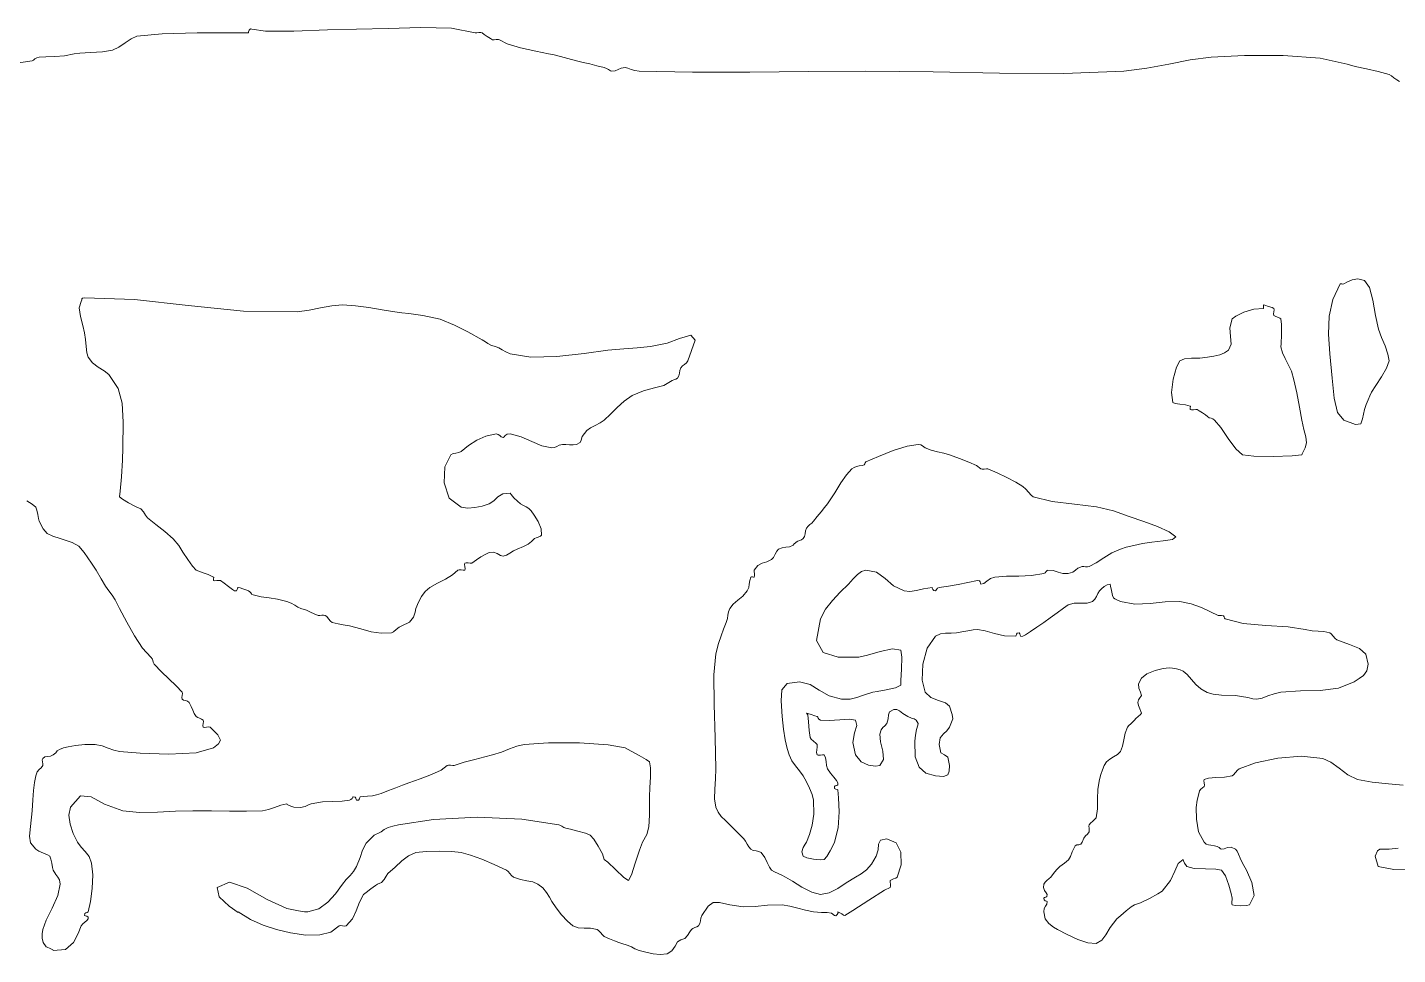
# Model space of a CAD drawing. Header units: inches. Extents: x 18 to 851, y -500 to 848.
# Drawn here: x 90.62 to 132.22, y 819.39 to 847.53 of the extents above; entities that cross this region are included whole.
import ezdxf

# ---------------------------------------------------------------- set-up
doc = ezdxf.new("R2010")
doc.units = ezdxf.units.IN
doc.header["$MEASUREMENT"] = 0
doc.layers.add('Layer 1', color=7, linetype='Continuous')

msp = doc.modelspace()

# ---------------------------------------------------------------- linework, layer by layer
at = {"layer": 'Layer 1', "lineweight": 0}
for points in [[(90.289, 846.447), (90.768, 846.523), (90.801, 846.542), (90.848, 846.576), (90.906, 846.611), (90.979, 846.629), (91.181, 846.635), (91.451, 846.646), (91.75, 846.674), (92.038, 846.735), (92.217, 846.752), (92.538, 846.767), (92.9, 846.792), (93.203, 846.841), (93.401, 846.932), (93.589, 847.062), (93.768, 847.188), (93.944, 847.264), (94.712, 847.336), (95.771, 847.363), (96.763, 847.366), (97.332, 847.37), (97.332, 847.37)], [(97.332, 847.37), (97.33, 847.396), (97.355, 847.448), (97.395, 847.488), (97.438, 847.476), (97.848, 847.417), (98.71, 847.423), (99.73, 847.456), (100.614, 847.476), (101.568, 847.5), (102.569, 847.532), (103.493, 847.509), (104.214, 847.37), (104.26, 847.368), (104.326, 847.375), (104.389, 847.38), (104.426, 847.37), (104.487, 847.318), (104.582, 847.253), (104.678, 847.194), (104.744, 847.158), (104.79, 847.155), (104.854, 847.163), (104.917, 847.169), (104.956, 847.158), (105.186, 847.035), (105.594, 846.917), (106.053, 846.812), (106.438, 846.735), (106.609, 846.696), (106.804, 846.646), (107.027, 846.588), (107.285, 846.523), (107.495, 846.472), (107.699, 846.423), (107.908, 846.371), (108.132, 846.312), (108.198, 846.286), (108.266, 846.25), (108.32, 846.219), (108.344, 846.206), (108.459, 846.212), (108.551, 846.25), (108.645, 846.293), (108.767, 846.312), (108.848, 846.295), (108.946, 846.26), (109.061, 846.225), (109.191, 846.206), (110.816, 846.175), (112.553, 846.178), (114.329, 846.195), (116.073, 846.206), (118.113, 846.181), (120.135, 846.14), (122.085, 846.131), (123.908, 846.206), (124.601, 846.292), (125.266, 846.418), (125.915, 846.544), (126.555, 846.629), (127.569, 846.68), (128.746, 846.678), (129.86, 846.599), (130.685, 846.417), (130.93, 846.348), (131.267, 846.279), (131.629, 846.199), (131.955, 846.1), (132.029, 846.058), (132.106, 846), (132.188, 845.938), (132.273, 845.888)], [(130.473, 839.747), (130.251, 839.275), (130.139, 838.767), (130.114, 838.22), (130.155, 837.629), (130.226, 836.892), (130.292, 836.281), (130.395, 835.841), (130.579, 835.617), (130.942, 835.483), (131.098, 835.501), (131.153, 835.657), (131.214, 835.935), (131.265, 836.089), (131.318, 836.227), (131.373, 836.351), (131.426, 836.464), (131.551, 836.669), (131.724, 836.925), (131.88, 837.188), (131.955, 837.417), (131.924, 837.619), (131.833, 837.864), (131.725, 838.125), (131.638, 838.37), (131.547, 838.792), (131.463, 839.251), (131.36, 839.64), (131.214, 839.853), (131.013, 839.904), (130.838, 839.875), (130.692, 839.808), (130.579, 839.747), (130.557, 839.745), (130.523, 839.749), (130.49, 839.751), (130.473, 839.747), (130.473, 839.747)], [(130.579, 839.747), (130.692, 839.808), (130.838, 839.875), (131.013, 839.904), (131.214, 839.853), (131.36, 839.64), (131.463, 839.251), (131.547, 838.792), (131.638, 838.37), (131.725, 838.125), (131.833, 837.864), (131.924, 837.619), (131.955, 837.417), (131.88, 837.188), (131.724, 836.925), (131.551, 836.669), (131.426, 836.464), (131.373, 836.351), (131.318, 836.227), (131.265, 836.089), (131.214, 835.935), (131.153, 835.657), (131.098, 835.501), (130.942, 835.483), (130.579, 835.617), (130.395, 835.841), (130.292, 836.281), (130.226, 836.892), (130.155, 837.629), (130.114, 838.22), (130.139, 838.767), (130.251, 839.275), (130.473, 839.747), (130.49, 839.751), (130.523, 839.749), (130.557, 839.745), (130.579, 839.747), (130.579, 839.747)], [(92.356, 838.264), (92.381, 838.065), (92.401, 837.853), (92.425, 837.66), (92.461, 837.523), (92.595, 837.349), (92.77, 837.223), (92.95, 837.114), (93.097, 836.994), (93.373, 836.578), (93.499, 836.127), (93.529, 835.554), (93.521, 834.771), (93.505, 834.402), (93.474, 833.894), (93.439, 833.454), (93.415, 833.288), (93.505, 833.215), (93.685, 833.109), (93.861, 833.013), (93.944, 832.97), (94.068, 832.927), (94.146, 832.835), (94.203, 832.732), (94.262, 832.652), (94.523, 832.446), (94.797, 832.23), (95.042, 832.013), (95.214, 831.806), (95.341, 831.608), (95.492, 831.384), (95.637, 831.186), (95.744, 831.064), (95.823, 831.026), (95.953, 830.983), (96.11, 830.928), (96.273, 830.853), (96.278, 830.834), (96.274, 830.802), (96.271, 830.768), (96.273, 830.747), (96.312, 830.736), (96.375, 830.743), (96.439, 830.751), (96.485, 830.747), (96.597, 830.669), (96.727, 830.565), (96.843, 830.472), (96.909, 830.429), (96.966, 830.438), (96.992, 830.474), (97.002, 830.514), (97.015, 830.535), (97.08, 830.528), (97.161, 830.497), (97.249, 830.459), (97.332, 830.429), (97.376, 830.405), (97.406, 830.371), (97.425, 830.339), (97.438, 830.323), (97.719, 830.255), (97.962, 830.218), (98.208, 830.181), (98.497, 830.111), (98.63, 830.058), (98.741, 829.994), (98.835, 829.936), (98.92, 829.9), (99.09, 829.845), (99.213, 829.787), (99.323, 829.732), (99.45, 829.688), (99.501, 829.685), (99.557, 829.691), (99.611, 829.696), (99.662, 829.688), (99.706, 829.65), (99.762, 829.583), (99.82, 829.515), (99.873, 829.476), (100.054, 829.429), (100.206, 829.401), (100.324, 829.384), (100.403, 829.37), (100.739, 829.278), (101.056, 829.194), (101.364, 829.146), (101.673, 829.159), (101.73, 829.192), (101.816, 829.259), (101.91, 829.329), (101.991, 829.37), (102.22, 829.479), (102.337, 829.63), (102.387, 829.784), (102.415, 829.9), (102.489, 830.085), (102.58, 830.26), (102.693, 830.415), (102.838, 830.535), (103.073, 830.667), (103.311, 830.792), (103.524, 830.921), (103.685, 831.064), (103.726, 831.075), (103.789, 831.066), (103.853, 831.056), (103.897, 831.064), (103.907, 831.106), (103.897, 831.169), (103.888, 831.233), (103.897, 831.276), (103.939, 831.287), (104, 831.279), (104.062, 831.27), (104.108, 831.276), (104.252, 831.373), (104.389, 831.464), (104.518, 831.541), (104.638, 831.594), (104.771, 831.604), (104.885, 831.563), (104.981, 831.511), (105.062, 831.488), (105.161, 831.516), (105.267, 831.575), (105.376, 831.644), (105.485, 831.7), (105.683, 831.782), (105.818, 831.854), (105.92, 831.928), (106.015, 832.018), (106.062, 832.042), (106.129, 832.063), (106.192, 832.088), (106.226, 832.123), (106.216, 832.32), (106.126, 832.538), (106.006, 832.733), (105.909, 832.864), (105.838, 832.933), (105.762, 832.982), (105.68, 833.025), (105.591, 833.076), (105.496, 833.155), (105.392, 833.261), (105.307, 833.354), (105.273, 833.394), (105.054, 833.379), (104.901, 833.286), (104.776, 833.167), (104.638, 833.076), (104.426, 833.006), (104.206, 832.958), (103.99, 832.942), (103.791, 832.97), (103.428, 833.249), (103.27, 833.707), (103.292, 834.194), (103.473, 834.559), (103.543, 834.597), (103.63, 834.613), (103.717, 834.628), (103.791, 834.664), (104.013, 834.844), (104.26, 835.002), (104.538, 835.124), (104.85, 835.194), (104.916, 835.182), (104.964, 835.144), (105.007, 835.104), (105.062, 835.088), (105.095, 835.108), (105.129, 835.149), (105.183, 835.187), (105.273, 835.194), (105.613, 835.104), (105.93, 834.966), (106.236, 834.836), (106.544, 834.771), (106.622, 834.782), (106.69, 834.813), (106.766, 834.851), (106.861, 834.876), (106.964, 834.877), (107.076, 834.866), (107.187, 834.86), (107.285, 834.876), (107.398, 834.938), (107.428, 835.009), (107.465, 835.118), (107.603, 835.3), (107.713, 835.382), (107.856, 835.456), (108.005, 835.531), (108.132, 835.617), (108.32, 835.796), (108.521, 835.997), (108.739, 836.193), (108.979, 836.358), (109.326, 836.505), (109.654, 836.59), (109.936, 836.665), (110.144, 836.782), (110.193, 836.815), (110.247, 836.834), (110.303, 836.854), (110.355, 836.888), (110.399, 836.955), (110.415, 837.037), (110.428, 837.124), (110.461, 837.206), (110.51, 837.258), (110.567, 837.3), (110.625, 837.348), (110.673, 837.417), (110.896, 838.042), (110.757, 838.193), (110.417, 838.088), (110.038, 837.947), (109.538, 837.846), (109.127, 837.804), (108.722, 837.78), (108.238, 837.735), (107.521, 837.639), (106.696, 837.549), (105.902, 837.525), (105.273, 837.629), (105.142, 837.689), (105.03, 837.752), (104.934, 837.807), (104.85, 837.841), (104.686, 837.891), (104.598, 837.938), (104.53, 837.989), (104.426, 838.053), (103.994, 838.289), (103.588, 838.501), (103.152, 838.674), (102.626, 838.794), (102.411, 838.822), (102.2, 838.847), (101.991, 838.871), (101.779, 838.899), (101.387, 838.964), (100.983, 839.031), (100.58, 839.085), (100.191, 839.111), (99.858, 839.086), (99.521, 839.021), (99.175, 838.949), (98.814, 838.899), (97.179, 838.916), (95.503, 839.093), (93.869, 839.28), (92.356, 839.323), (92.297, 839.313), (92.278, 839.292), (92.272, 839.261), (92.25, 839.217), (92.196, 839.021), (92.23, 838.757), (92.301, 838.485), (92.356, 838.264), (92.356, 838.264)], [(92.25, 839.217), (92.272, 839.261), (92.278, 839.292), (92.297, 839.313), (92.356, 839.323), (93.869, 839.28), (95.503, 839.093), (97.179, 838.916), (98.814, 838.899), (99.175, 838.949), (99.521, 839.021), (99.858, 839.086), (100.191, 839.111), (100.58, 839.085), (100.983, 839.031), (101.387, 838.964), (101.779, 838.899), (101.991, 838.871), (102.2, 838.847), (102.411, 838.822), (102.626, 838.794), (103.152, 838.674), (103.588, 838.501), (103.994, 838.289), (104.426, 838.053), (104.53, 837.989), (104.598, 837.938), (104.686, 837.891), (104.85, 837.841), (104.934, 837.807), (105.03, 837.752), (105.142, 837.689), (105.273, 837.629), (105.902, 837.525), (106.696, 837.549), (107.521, 837.639), (108.238, 837.735), (108.722, 837.78), (109.127, 837.804), (109.538, 837.846), (110.038, 837.947), (110.417, 838.088), (110.757, 838.193), (110.896, 838.042), (110.673, 837.417), (110.625, 837.348), (110.567, 837.3), (110.51, 837.258), (110.461, 837.206), (110.428, 837.124), (110.415, 837.037), (110.399, 836.955), (110.355, 836.888), (110.303, 836.854), (110.247, 836.834), (110.193, 836.815), (110.144, 836.782), (109.936, 836.665), (109.654, 836.59), (109.326, 836.505), (108.979, 836.358), (108.739, 836.193), (108.521, 835.997), (108.32, 835.796), (108.132, 835.617), (108.005, 835.531), (107.856, 835.456), (107.713, 835.382), (107.603, 835.3), (107.465, 835.118), (107.428, 835.009), (107.398, 834.938), (107.285, 834.876), (107.187, 834.86), (107.076, 834.866), (106.964, 834.877), (106.861, 834.876), (106.766, 834.851), (106.69, 834.813), (106.622, 834.782), (106.544, 834.771), (106.236, 834.836), (105.93, 834.966), (105.613, 835.104), (105.273, 835.194), (105.183, 835.187), (105.129, 835.149), (105.095, 835.108), (105.062, 835.088), (105.007, 835.104), (104.964, 835.144), (104.916, 835.182), (104.85, 835.194), (104.538, 835.124), (104.26, 835.002), (104.013, 834.844), (103.791, 834.664), (103.717, 834.628), (103.63, 834.613), (103.543, 834.597), (103.473, 834.559), (103.292, 834.194), (103.27, 833.707), (103.428, 833.249), (103.791, 832.97), (103.99, 832.942), (104.206, 832.958), (104.426, 833.006), (104.638, 833.076), (104.776, 833.167), (104.901, 833.286), (105.054, 833.379), (105.273, 833.394), (105.307, 833.354), (105.392, 833.261), (105.496, 833.155), (105.591, 833.076), (105.68, 833.025), (105.762, 832.982), (105.838, 832.933), (105.909, 832.864), (106.006, 832.733), (106.126, 832.538), (106.216, 832.32), (106.226, 832.123), (106.192, 832.088), (106.129, 832.063), (106.062, 832.042), (106.015, 832.018), (105.92, 831.928), (105.818, 831.854), (105.683, 831.782), (105.485, 831.7), (105.376, 831.644), (105.267, 831.575), (105.161, 831.516), (105.062, 831.488), (104.981, 831.511), (104.885, 831.563), (104.771, 831.604), (104.638, 831.594), (104.518, 831.541), (104.389, 831.464), (104.252, 831.373), (104.108, 831.276), (104.062, 831.27), (104, 831.279), (103.939, 831.287), (103.897, 831.276), (103.888, 831.233), (103.897, 831.169), (103.907, 831.106), (103.897, 831.064), (103.853, 831.056), (103.789, 831.066), (103.726, 831.075), (103.685, 831.064), (103.524, 830.921), (103.311, 830.792), (103.073, 830.667), (102.838, 830.535), (102.693, 830.415), (102.58, 830.26), (102.489, 830.085), (102.415, 829.9), (102.387, 829.784), (102.337, 829.63), (102.22, 829.479), (101.991, 829.37), (101.91, 829.329), (101.816, 829.259), (101.73, 829.192), (101.673, 829.159), (101.364, 829.146), (101.056, 829.194), (100.739, 829.278), (100.403, 829.37), (100.324, 829.384), (100.206, 829.401), (100.054, 829.429), (99.873, 829.476), (99.82, 829.515), (99.762, 829.583), (99.706, 829.65), (99.662, 829.688), (99.611, 829.696), (99.557, 829.691), (99.501, 829.685), (99.45, 829.688), (99.323, 829.732), (99.213, 829.787), (99.09, 829.845), (98.92, 829.9), (98.835, 829.936), (98.741, 829.994), (98.63, 830.058), (98.497, 830.111), (98.208, 830.181), (97.962, 830.218), (97.719, 830.255), (97.438, 830.323), (97.425, 830.339), (97.406, 830.371), (97.376, 830.405), (97.332, 830.429), (97.249, 830.459), (97.161, 830.497), (97.08, 830.528), (97.015, 830.535), (97.002, 830.514), (96.992, 830.474), (96.966, 830.438), (96.909, 830.429), (96.843, 830.472), (96.727, 830.565), (96.597, 830.669), (96.485, 830.747), (96.439, 830.751), (96.375, 830.743), (96.312, 830.736), (96.273, 830.747), (96.271, 830.768), (96.274, 830.802), (96.278, 830.834), (96.273, 830.853), (96.11, 830.928), (95.953, 830.983), (95.823, 831.026), (95.744, 831.064), (95.637, 831.186), (95.492, 831.384), (95.341, 831.608), (95.214, 831.806), (95.042, 832.013), (94.797, 832.23), (94.523, 832.446), (94.262, 832.652), (94.203, 832.732), (94.146, 832.835), (94.068, 832.927), (93.944, 832.97), (93.861, 833.013), (93.685, 833.109), (93.505, 833.215), (93.415, 833.288), (93.439, 833.454), (93.474, 833.894), (93.505, 834.402), (93.521, 834.771), (93.529, 835.554), (93.499, 836.127), (93.373, 836.578), (93.097, 836.994), (92.95, 837.114), (92.77, 837.223), (92.595, 837.349), (92.461, 837.523), (92.425, 837.66), (92.401, 837.853), (92.381, 838.065), (92.356, 838.264), (92.301, 838.485), (92.23, 838.757), (92.196, 839.021), (92.25, 839.217), (92.25, 839.217)], [(127.19, 838.688), (127.118, 838.416), (127.143, 838.155), (127.166, 837.923), (127.085, 837.735), (126.964, 837.652), (126.814, 837.598), (126.641, 837.559), (126.449, 837.523), (126.208, 837.499), (125.962, 837.495), (125.749, 837.479), (125.603, 837.417), (125.508, 837.222), (125.406, 836.858), (125.349, 836.456), (125.391, 836.146), (125.463, 836.114), (125.605, 836.096), (125.772, 836.076), (125.92, 836.041), (125.924, 836.024), (125.921, 835.99), (125.918, 835.956), (125.92, 835.935), (125.958, 835.925), (126.021, 835.93), (126.086, 835.938), (126.132, 835.935), (126.193, 835.899), (126.289, 835.838), (126.386, 835.772), (126.449, 835.723), (126.5, 835.688), (126.551, 835.67), (126.604, 835.652), (126.661, 835.617), (126.847, 835.394), (127.07, 835.06), (127.3, 834.74), (127.508, 834.559), (127.849, 834.523), (128.44, 834.514), (129.016, 834.526), (129.308, 834.559), (129.316, 834.589), (129.358, 834.67), (129.401, 834.749), (129.414, 834.771), (129.453, 834.926), (129.428, 835.103), (129.37, 835.325), (129.308, 835.617), (129.241, 836.011), (129.156, 836.446), (129.068, 836.838), (128.991, 837.1), (128.898, 837.301), (128.804, 837.481), (128.724, 837.655), (128.673, 837.841), (128.682, 837.931), (128.688, 838.211), (128.686, 838.518), (128.673, 838.688), (128.639, 838.709), (128.572, 838.741), (128.502, 838.772), (128.461, 838.794), (128.451, 838.835), (128.46, 838.899), (128.47, 838.963), (128.461, 839.005), (128.403, 839.03), (128.295, 839.065), (128.19, 839.098), (128.144, 839.111), (128.145, 839.095), (128.144, 839.059), (128.143, 839.022), (128.144, 839.005), (127.851, 838.981), (127.549, 838.886), (127.306, 838.772), (127.19, 838.688), (127.19, 838.688)], [(128.144, 839.005), (128.143, 839.022), (128.144, 839.059), (128.145, 839.095), (128.144, 839.111), (128.19, 839.098), (128.295, 839.065), (128.403, 839.03), (128.461, 839.005), (128.47, 838.963), (128.46, 838.899), (128.451, 838.835), (128.461, 838.794), (128.502, 838.772), (128.572, 838.741), (128.639, 838.709), (128.673, 838.688), (128.686, 838.518), (128.688, 838.211), (128.682, 837.931), (128.673, 837.841), (128.724, 837.655), (128.804, 837.481), (128.898, 837.301), (128.991, 837.1), (129.068, 836.838), (129.156, 836.446), (129.241, 836.011), (129.308, 835.617), (129.37, 835.325), (129.428, 835.103), (129.453, 834.926), (129.414, 834.771), (129.401, 834.749), (129.358, 834.67), (129.316, 834.589), (129.308, 834.559), (129.016, 834.526), (128.44, 834.514), (127.849, 834.523), (127.508, 834.559), (127.3, 834.74), (127.07, 835.06), (126.847, 835.394), (126.661, 835.617), (126.604, 835.652), (126.551, 835.67), (126.5, 835.688), (126.449, 835.723), (126.386, 835.772), (126.289, 835.838), (126.193, 835.899), (126.132, 835.935), (126.086, 835.938), (126.021, 835.93), (125.958, 835.925), (125.92, 835.935), (125.918, 835.956), (125.921, 835.99), (125.924, 836.024), (125.92, 836.041), (125.772, 836.076), (125.605, 836.096), (125.463, 836.114), (125.391, 836.146), (125.349, 836.456), (125.406, 836.858), (125.508, 837.222), (125.603, 837.417), (125.749, 837.479), (125.962, 837.495), (126.208, 837.499), (126.449, 837.523), (126.641, 837.559), (126.814, 837.598), (126.964, 837.652), (127.085, 837.735), (127.166, 837.923), (127.143, 838.155), (127.118, 838.416), (127.19, 838.688), (127.306, 838.772), (127.549, 838.886), (127.851, 838.981), (128.144, 839.005), (128.144, 839.005)], [(132.388, 824.54), (131.936, 824.574), (131.44, 824.624), (131.002, 824.711), (130.702, 824.854), (130.437, 825.047), (130.19, 825.23), (129.943, 825.347), (129.298, 825.413), (128.576, 825.357), (127.902, 825.217), (127.402, 825.029), (127.354, 824.987), (127.292, 824.918), (127.232, 824.852), (127.19, 824.817), (126.958, 824.777), (126.701, 824.764), (126.477, 824.751), (126.344, 824.711), (126.334, 824.669), (126.344, 824.605), (126.354, 824.541), (126.344, 824.5), (126.244, 824.417), (126.206, 824.364), (126.184, 824.273), (126.132, 824.076), (126.103, 823.859), (126.106, 823.506), (126.176, 823.121), (126.344, 822.806), (126.409, 822.75), (126.472, 822.727), (126.55, 822.717), (126.661, 822.7), (126.735, 822.675), (126.797, 822.641), (126.844, 822.609), (126.873, 822.594), (126.954, 822.607), (127.049, 822.641), (127.161, 822.651), (127.296, 822.594), (127.348, 822.532), (127.388, 822.44), (127.435, 822.319), (127.508, 822.17), (127.626, 821.958), (127.79, 821.586), (127.865, 821.189), (127.72, 820.9), (127.625, 820.885), (127.454, 820.879), (127.282, 820.884), (127.19, 820.9), (127.182, 820.937), (127.185, 821), (127.19, 821.067), (127.19, 821.111), (127.161, 821.244), (127.092, 821.505), (126.994, 821.781), (126.873, 821.958), (126.696, 821.986), (126.379, 821.994), (126.044, 822.011), (125.814, 822.064), (125.792, 822.098), (125.751, 822.169), (125.715, 822.241), (125.708, 822.276), (125.551, 822.154), (125.452, 821.929), (125.321, 821.639), (125.073, 821.323), (124.935, 821.234), (124.68, 821.093), (124.41, 820.961), (124.226, 820.9), (124.132, 820.846), (123.974, 820.722), (123.809, 820.582), (123.696, 820.477), (123.492, 820.216), (123.356, 819.994), (123.232, 819.829), (123.061, 819.735), (122.812, 819.748), (122.507, 819.854), (122.188, 820.007), (121.896, 820.159), (121.766, 820.229), (121.628, 820.333), (121.518, 820.482), (121.473, 820.688), (121.49, 820.79), (121.529, 820.861), (121.565, 820.925), (121.579, 821.006), (121.56, 821.013), (121.519, 821.026), (121.482, 821.057), (121.473, 821.111), (121.494, 821.124), (121.533, 821.135), (121.569, 821.16), (121.579, 821.217), (121.552, 821.266), (121.501, 821.336), (121.464, 821.427), (121.473, 821.535), (121.512, 821.593), (121.571, 821.647), (121.635, 821.699), (121.685, 821.747), (121.771, 821.857), (121.856, 821.962), (121.961, 822.065), (122.108, 822.17), (122.228, 822.27), (122.285, 822.374), (122.333, 822.509), (122.426, 822.7), (122.474, 822.73), (122.536, 822.73), (122.596, 822.741), (122.638, 822.806), (122.687, 822.926), (122.744, 822.997), (122.802, 823.053), (122.85, 823.123), (122.856, 823.173), (122.848, 823.23), (122.84, 823.288), (122.85, 823.335), (122.893, 823.382), (122.961, 823.445), (123.027, 823.505), (123.061, 823.547), (123.104, 823.813), (123.109, 824.109), (123.117, 824.415), (123.167, 824.711), (123.211, 824.862), (123.255, 825.002), (123.309, 825.129), (123.379, 825.241), (123.475, 825.325), (123.595, 825.396), (123.712, 825.468), (123.802, 825.559), (123.865, 825.717), (123.903, 825.914), (123.944, 826.117), (124.014, 826.3), (124.053, 826.346), (124.113, 826.402), (124.177, 826.46), (124.226, 826.512), (124.27, 826.555), (124.339, 826.621), (124.406, 826.685), (124.438, 826.723), (124.425, 826.775), (124.388, 826.855), (124.348, 826.949), (124.332, 827.041), (124.35, 827.122), (124.386, 827.183), (124.421, 827.227), (124.438, 827.253), (124.411, 827.361), (124.364, 827.478), (124.354, 827.614), (124.438, 827.782), (124.608, 827.911), (124.853, 828.012), (125.101, 828.078), (125.285, 828.1), (125.384, 828.091), (125.502, 828.068), (125.618, 828.035), (125.708, 827.994), (125.826, 827.89), (125.954, 827.745), (126.09, 827.593), (126.238, 827.464), (126.431, 827.348), (126.613, 827.293), (126.872, 827.271), (127.296, 827.253), (127.481, 827.231), (127.666, 827.194), (127.824, 827.16), (127.932, 827.147), (128.103, 827.179), (128.279, 827.243), (128.467, 827.312), (128.673, 827.358), (129.271, 827.395), (129.865, 827.409), (130.419, 827.478), (130.896, 827.676), (131.047, 827.77), (131.183, 827.867), (131.282, 828.001), (131.32, 828.206), (131.25, 828.51), (131.054, 828.683), (130.753, 828.802), (130.367, 828.947), (130.317, 828.988), (130.256, 829.057), (130.197, 829.124), (130.155, 829.159), (129.974, 829.195), (129.804, 829.206), (129.625, 829.22), (129.414, 829.265), (128.898, 829.341), (128.218, 829.38), (127.526, 829.441), (126.979, 829.582), (126.957, 829.608), (126.95, 829.642), (126.932, 829.672), (126.873, 829.688), (126.849, 829.687), (126.819, 829.685), (126.79, 829.684), (126.767, 829.688), (126.537, 829.796), (126.26, 829.925), (125.945, 830.042), (125.603, 830.111), (125.164, 830.104), (124.701, 830.049), (124.239, 830.026), (123.802, 830.111), (123.76, 830.129), (123.693, 830.159), (123.629, 830.191), (123.591, 830.217), (123.565, 830.295), (123.533, 830.439), (123.502, 830.579), (123.485, 830.641), (123.399, 830.62), (123.308, 830.562), (123.225, 830.49), (123.167, 830.429), (123.115, 830.349), (123.074, 830.259), (123.025, 830.176), (122.956, 830.111), (122.789, 830.064), (122.596, 830.062), (122.397, 830.059), (122.214, 830.006), (122.072, 829.912), (121.882, 829.771), (121.673, 829.616), (121.473, 829.476), (121.265, 829.336), (121.073, 829.204), (120.923, 829.102), (120.838, 829.053), (120.775, 829.05), (120.753, 829.087), (120.748, 829.133), (120.732, 829.159), (120.669, 829.153), (120.647, 829.116), (120.64, 829.074), (120.626, 829.053), (120.285, 829.065), (119.975, 829.138), (119.699, 829.22), (119.461, 829.265), (119.334, 829.254), (119.167, 829.224), (118.988, 829.188), (118.826, 829.159), (118.659, 829.15), (118.496, 829.15), (118.339, 829.129), (118.191, 829.053), (117.934, 828.689), (117.803, 828.204), (117.787, 827.719), (117.873, 827.358), (118.043, 827.195), (118.275, 827.105), (118.492, 827.035), (118.614, 826.935), (118.698, 826.685), (118.712, 826.546), (118.678, 826.444), (118.614, 826.3), (118.535, 826.189), (118.427, 826.097), (118.333, 825.974), (118.296, 825.771), (118.352, 825.522), (118.46, 825.457), (118.566, 825.39), (118.614, 825.135), (118.607, 824.96), (118.561, 824.85), (118.435, 824.803), (118.191, 824.817), (117.898, 824.9), (117.688, 825.08), (117.569, 825.392), (117.556, 825.876), (117.579, 826.053), (117.615, 826.224), (117.647, 826.353), (117.661, 826.406), (117.602, 826.506), (117.538, 826.547), (117.457, 826.57), (117.344, 826.617), (117.197, 826.711), (117.094, 826.788), (117.01, 826.832), (116.92, 826.829), (116.792, 826.76), (116.759, 826.668), (116.753, 826.552), (116.708, 826.406), (116.65, 826.333), (116.59, 826.285), (116.535, 826.218), (116.497, 826.088), (116.518, 825.848), (116.585, 825.571), (116.608, 825.315), (116.497, 825.135), (116.368, 825.113), (116.156, 825.14), (115.928, 825.243), (115.755, 825.453), (115.677, 825.826), (115.733, 826.123), (115.801, 826.349), (115.755, 826.512), (115.586, 826.54), (115.287, 826.521), (114.958, 826.497), (114.697, 826.512), (114.644, 826.536), (114.623, 826.567), (114.613, 826.597), (114.591, 826.617), (114.521, 826.641), (114.414, 826.677), (114.315, 826.709), (114.273, 826.723), (114.312, 826.666), (114.331, 826.456), (114.348, 826.193), (114.379, 825.982), (114.417, 825.931), (114.486, 825.87), (114.555, 825.812), (114.591, 825.771), (114.597, 825.694), (114.586, 825.609), (114.578, 825.525), (114.591, 825.453), (114.626, 825.444), (114.692, 825.451), (114.761, 825.459), (114.803, 825.453), (114.849, 825.364), (114.865, 825.251), (114.876, 825.133), (114.908, 825.029), (114.999, 824.898), (115.098, 824.78), (115.182, 824.68), (115.226, 824.605), (115.225, 824.542), (115.189, 824.521), (115.145, 824.517), (115.12, 824.5), (115.126, 824.438), (115.163, 824.415), (115.205, 824.408), (115.226, 824.394), (115.248, 824.153), (115.266, 823.728), (115.237, 823.238), (115.12, 822.806), (115.078, 822.72), (114.988, 822.545), (114.885, 822.369), (114.803, 822.276), (114.69, 822.274), (114.487, 822.293), (114.283, 822.33), (114.167, 822.382), (114.131, 822.514), (114.17, 822.643), (114.234, 822.748), (114.273, 822.806), (114.361, 823.042), (114.446, 823.32), (114.498, 823.659), (114.485, 824.076), (114.443, 824.254), (114.366, 824.445), (114.269, 824.636), (114.167, 824.817), (114.06, 824.975), (113.942, 825.123), (113.831, 825.277), (113.744, 825.453), (113.685, 825.644), (113.624, 825.907), (113.57, 826.235), (113.532, 826.617), (113.499, 827.094), (113.526, 827.427), (113.688, 827.62), (114.062, 827.676), (114.381, 827.596), (114.661, 827.424), (114.959, 827.247), (115.332, 827.147), (115.602, 827.149), (115.801, 827.197), (116.003, 827.272), (116.285, 827.358), (116.414, 827.378), (116.688, 827.425), (116.972, 827.492), (117.132, 827.57), (117.138, 827.711), (117.16, 828.054), (117.169, 828.42), (117.132, 828.629), (116.886, 828.673), (116.504, 828.594), (116.119, 828.48), (115.861, 828.417), (115.233, 828.424), (114.779, 828.566), (114.575, 828.925), (114.697, 829.582), (114.849, 829.876), (115.057, 830.14), (115.296, 830.389), (115.544, 830.641), (115.688, 830.799), (115.815, 830.929), (115.938, 831.021), (116.073, 831.064), (116.399, 831.005), (116.659, 830.812), (116.917, 830.587), (117.238, 830.429), (117.413, 830.417), (117.606, 830.448), (117.828, 830.495), (118.085, 830.535), (118.083, 830.516), (118.103, 830.476), (118.141, 830.439), (118.191, 830.429), (118.201, 830.445), (118.218, 830.479), (118.248, 830.515), (118.296, 830.535), (118.587, 830.575), (118.877, 830.628), (119.167, 830.688), (119.461, 830.747), (119.525, 830.742), (119.545, 830.706), (119.55, 830.665), (119.567, 830.641), (119.653, 830.661), (119.748, 830.729), (119.857, 830.806), (119.991, 830.853), (120.348, 830.878), (120.72, 830.882), (121.098, 830.898), (121.473, 830.958), (121.513, 830.98), (121.552, 831.017), (121.578, 831.05), (121.579, 831.064), (121.758, 831.048), (121.912, 831), (122.058, 830.958), (122.214, 830.958), (122.357, 831.005), (122.436, 831.062), (122.509, 831.12), (122.638, 831.17), (122.689, 831.173), (122.745, 831.167), (122.801, 831.162), (122.85, 831.17), (123.066, 831.287), (123.296, 831.434), (123.54, 831.582), (123.802, 831.7), (123.979, 831.754), (124.208, 831.813), (124.473, 831.868), (124.755, 831.912), (125.101, 831.948), (125.385, 831.993), (125.486, 832.077), (125.285, 832.229), (124.925, 832.387), (124.516, 832.538), (124.069, 832.692), (123.591, 832.864), (123.076, 832.98), (122.41, 833.059), (121.726, 833.146), (121.155, 833.288), (121.088, 833.339), (121.011, 833.426), (120.927, 833.523), (120.838, 833.605), (120.631, 833.733), (120.355, 833.876), (120.056, 834.017), (119.779, 834.135), (119.733, 834.137), (119.668, 834.13), (119.605, 834.125), (119.567, 834.135), (119.432, 834.233), (119.204, 834.34), (118.919, 834.449), (118.614, 834.559), (118.439, 834.609), (118.246, 834.654), (118.052, 834.704), (117.873, 834.771), (117.829, 834.801), (117.792, 834.835), (117.742, 834.863), (117.661, 834.876), (117.323, 834.824), (116.899, 834.688), (116.46, 834.514), (116.073, 834.347), (116.052, 834.322), (116.044, 834.288), (116.025, 834.257), (115.967, 834.241), (115.875, 834.23), (115.79, 834.209), (115.714, 834.177), (115.649, 834.135), (115.486, 833.959), (115.318, 833.712), (115.131, 833.412), (114.908, 833.076), (114.821, 832.961), (114.715, 832.832), (114.599, 832.692), (114.485, 832.547), (114.432, 832.49), (114.377, 832.445), (114.323, 832.398), (114.273, 832.335), (114.241, 832.251), (114.228, 832.166), (114.21, 832.085), (114.167, 832.018), (114.116, 831.985), (114.06, 831.964), (114.004, 831.943), (113.956, 831.912), (113.936, 831.892), (113.898, 831.855), (113.863, 831.82), (113.85, 831.806), (113.758, 831.774), (113.647, 831.759), (113.531, 831.741), (113.426, 831.7), (113.367, 831.634), (113.318, 831.542), (113.271, 831.448), (113.214, 831.382), (113.066, 831.314), (112.923, 831.272), (112.792, 831.206), (112.685, 831.064), (112.682, 831.019), (112.689, 830.954), (112.695, 830.891), (112.685, 830.853), (112.664, 830.851), (112.63, 830.854), (112.597, 830.857), (112.579, 830.853), (112.548, 830.747), (112.534, 830.637), (112.516, 830.53), (112.473, 830.429), (112.341, 830.275), (112.189, 830.148), (112.047, 830.029), (111.944, 829.9), (111.903, 829.795), (111.885, 829.693), (111.87, 829.589), (111.838, 829.476), (111.757, 829.273), (111.682, 829.071), (111.604, 828.834), (111.52, 828.523), (111.457, 827.885), (111.464, 826.981), (111.499, 825.975), (111.52, 825.029), (111.507, 824.724), (111.484, 824.414), (111.479, 824.12), (111.52, 823.864), (111.587, 823.719), (111.686, 823.59), (111.808, 823.465), (111.944, 823.335), (112.06, 823.221), (112.169, 823.112), (112.271, 823.009), (112.367, 822.912), (112.421, 822.838), (112.471, 822.748), (112.522, 822.661), (112.579, 822.594), (112.656, 822.558), (112.743, 822.544), (112.827, 822.528), (112.896, 822.488), (113.003, 822.342), (113.082, 822.187), (113.147, 822.05), (113.214, 821.958), (113.302, 821.903), (113.408, 821.853), (113.523, 821.803), (113.638, 821.747), (113.842, 821.621), (114.129, 821.445), (114.436, 821.288), (114.697, 821.217), (114.96, 821.268), (115.218, 821.402), (115.479, 821.576), (115.755, 821.747), (115.934, 821.849), (116.095, 821.969), (116.245, 822.137), (116.391, 822.382), (116.444, 822.577), (116.461, 822.749), (116.522, 822.87), (116.708, 822.912), (116.991, 822.79), (117.138, 822.499), (117.149, 822.122), (117.026, 821.747), (116.985, 821.717), (116.917, 821.691), (116.851, 821.667), (116.814, 821.641), (116.81, 821.593), (116.818, 821.532), (116.825, 821.474), (116.814, 821.429), (116.64, 821.345), (116.168, 821.05), (115.675, 820.732), (115.438, 820.582), (115.394, 820.593), (115.34, 820.627), (115.283, 820.666), (115.226, 820.688), (115.231, 820.661), (115.205, 820.61), (115.163, 820.572), (115.12, 820.582), (115.026, 820.649), (114.898, 820.667), (114.722, 820.668), (114.485, 820.688), (114.244, 820.74), (114.006, 820.808), (113.769, 820.869), (113.532, 820.9), (113.087, 820.89), (112.713, 820.855), (112.351, 820.843), (111.944, 820.9), (111.633, 820.976), (111.441, 820.98), (111.289, 820.866), (111.097, 820.582), (111.063, 820.499), (111.049, 820.415), (111.032, 820.336), (110.991, 820.265), (110.944, 820.234), (110.884, 820.212), (110.824, 820.19), (110.779, 820.159), (110.729, 820.081), (110.662, 819.978), (110.574, 819.885), (110.461, 819.841), (110.36, 819.78), (110.282, 819.649), (110.188, 819.509), (110.038, 819.417), (109.829, 819.395), (109.613, 819.416), (109.398, 819.464), (109.191, 819.523), (109.064, 819.571), (108.955, 819.625), (108.832, 819.682), (108.662, 819.735), (108.571, 819.763), (108.441, 819.811), (108.289, 819.874), (108.132, 819.947), (108.074, 819.993), (108.014, 820.062), (107.959, 820.125), (107.92, 820.159), (107.715, 820.197), (107.519, 820.2), (107.338, 820.208), (107.179, 820.265), (107.013, 820.405), (106.835, 820.604), (106.67, 820.818), (106.544, 821.006), (106.468, 821.136), (106.38, 821.278), (106.269, 821.416), (106.12, 821.535), (105.962, 821.599), (105.783, 821.633), (105.586, 821.671), (105.379, 821.747), (105.316, 821.795), (105.262, 821.859), (105.213, 821.92), (105.167, 821.958), (104.794, 822.128), (104.419, 822.289), (104.074, 822.416), (103.791, 822.488), (103.501, 822.518), (103.118, 822.535), (102.728, 822.528), (102.415, 822.488), (102.19, 822.393), (101.983, 822.24), (101.78, 822.052), (101.567, 821.853), (101.51, 821.771), (101.453, 821.669), (101.374, 821.579), (101.25, 821.535), (101.183, 821.49), (101.044, 821.389), (100.902, 821.281), (100.826, 821.217), (100.698, 820.984), (100.604, 820.727), (100.489, 820.476), (100.297, 820.265), (100.252, 820.258), (100.188, 820.268), (100.125, 820.275), (100.085, 820.265), (99.836, 820.079), (99.493, 819.991), (99.076, 819.987), (98.603, 820.053), (98.181, 820.151), (97.781, 820.285), (97.395, 820.461), (97.015, 820.688), (97.022, 820.669), (96.741, 820.86), (96.438, 821.151), (96.379, 821.429), (96.756, 821.597), (97.288, 821.406), (97.895, 821.068), (98.497, 820.794), (98.645, 820.76), (98.847, 820.725), (99.032, 820.697), (99.132, 820.688), (99.471, 820.787), (99.741, 820.981), (99.971, 821.241), (100.191, 821.535), (100.302, 821.669), (100.417, 821.794), (100.524, 821.921), (100.614, 822.064), (100.723, 822.341), (100.791, 822.567), (100.903, 822.78), (101.144, 823.018), (101.204, 823.053), (101.255, 823.07), (101.304, 823.087), (101.355, 823.123), (101.454, 823.195), (101.576, 823.249), (101.719, 823.293), (101.885, 823.335), (102.948, 823.499), (104.278, 823.561), (105.63, 823.509), (106.755, 823.335), (106.788, 823.319), (106.841, 823.288), (106.904, 823.254), (106.967, 823.229), (107.107, 823.196), (107.333, 823.142), (107.561, 823.078), (107.708, 823.018), (107.812, 822.898), (107.951, 822.683), (108.075, 822.45), (108.132, 822.276), (108.236, 822.202), (108.475, 821.975), (108.728, 821.739), (108.873, 821.641), (108.955, 821.812), (109.075, 822.174), (109.199, 822.561), (109.297, 822.806), (109.42, 823.036), (109.482, 823.275), (109.505, 823.625), (109.508, 824.182), (109.519, 824.469), (109.536, 824.783), (109.539, 825.062), (109.508, 825.241), (109.407, 825.316), (109.195, 825.44), (108.954, 825.571), (108.767, 825.665), (108.247, 825.762), (107.38, 825.816), (106.438, 825.82), (105.697, 825.771), (105.478, 825.718), (105.252, 825.636), (105.01, 825.541), (104.744, 825.453), (104.505, 825.392), (104.203, 825.318), (103.88, 825.233), (103.579, 825.135), (103.534, 825.133), (103.468, 825.141), (103.405, 825.146), (103.367, 825.135), (103.18, 824.996), (102.884, 824.859), (102.539, 824.728), (102.203, 824.605), (102.011, 824.534), (101.802, 824.456), (101.581, 824.373), (101.355, 824.288), (101.223, 824.243), (101.099, 824.216), (100.945, 824.199), (100.72, 824.182), (100.713, 824.163), (100.7, 824.122), (100.669, 824.084), (100.614, 824.076), (100.602, 824.098), (100.592, 824.139), (100.566, 824.175), (100.509, 824.182), (100.504, 824.168), (100.479, 824.135), (100.442, 824.098), (100.403, 824.076), (100.177, 824.049), (99.895, 824.042), (99.575, 824.026), (99.238, 823.97), (99.156, 823.936), (99.056, 823.89), (98.914, 823.857), (98.708, 823.864), (98.644, 823.884), (98.566, 823.919), (98.506, 823.954), (98.497, 823.97), (98.31, 823.928), (98.125, 823.86), (97.941, 823.794), (97.756, 823.759), (97.27, 823.744), (96.752, 823.746), (96.207, 823.754), (95.638, 823.759), (95.121, 823.743), (94.573, 823.716), (94.028, 823.71), (93.521, 823.759), (92.962, 823.957), (92.556, 824.178), (92.235, 824.215), (91.932, 823.864), (91.878, 823.626), (91.914, 823.353), (92.012, 823.07), (92.144, 822.806), (92.255, 822.654), (92.378, 822.519), (92.491, 822.368), (92.567, 822.17), (92.604, 821.815), (92.591, 821.402), (92.54, 821.002), (92.461, 820.688), (92.437, 820.671), (92.395, 820.664), (92.361, 820.642), (92.356, 820.582), (92.38, 820.572), (92.426, 820.56), (92.463, 820.533), (92.461, 820.477), (92.423, 820.429), (92.362, 820.383), (92.299, 820.331), (92.25, 820.265), (92.162, 820.038), (92.019, 819.762), (91.779, 819.551), (91.403, 819.523), (91.392, 819.537), (91.312, 819.578), (91.225, 819.619), (91.191, 819.629), (91.101, 819.758), (91.067, 819.891), (91.069, 820.026), (91.085, 820.159), (91.187, 820.439), (91.374, 820.802), (91.548, 821.188), (91.615, 821.535), (91.591, 821.662), (91.544, 821.746), (91.479, 821.83), (91.403, 821.958), (91.382, 822.041), (91.361, 822.165), (91.335, 822.292), (91.297, 822.382), (91.232, 822.418), (91.106, 822.471), (90.971, 822.533), (90.874, 822.594), (90.714, 822.791), (90.681, 822.989), (90.717, 823.281), (90.768, 823.759), (90.789, 824.089), (90.81, 824.375), (90.836, 824.616), (90.874, 824.817), (90.921, 824.939), (90.979, 825.01), (91.036, 825.064), (91.085, 825.135), (91.089, 825.183), (91.081, 825.245), (91.074, 825.304), (91.085, 825.347), (91.155, 825.392), (91.236, 825.405), (91.321, 825.417), (91.403, 825.453), (91.479, 825.521), (91.527, 825.576), (91.593, 825.622), (91.721, 825.665), (91.854, 825.698), (92.082, 825.743), (92.366, 825.775), (92.673, 825.771), (92.891, 825.727), (93.077, 825.66), (93.247, 825.596), (93.415, 825.559), (94.048, 825.511), (94.914, 825.481), (95.745, 825.517), (96.273, 825.665), (96.426, 825.79), (96.481, 825.906), (96.405, 826.06), (96.167, 826.3), (96.124, 826.309), (96.061, 826.299), (95.999, 826.289), (95.956, 826.3), (95.945, 826.343), (95.955, 826.405), (95.965, 826.467), (95.956, 826.512), (95.909, 826.543), (95.849, 826.565), (95.79, 826.586), (95.744, 826.617), (95.688, 826.706), (95.642, 826.813), (95.595, 826.928), (95.532, 827.041), (95.483, 827.081), (95.422, 827.101), (95.363, 827.117), (95.32, 827.147), (95.312, 827.193), (95.321, 827.254), (95.331, 827.314), (95.32, 827.358), (95.135, 827.555), (94.916, 827.759), (94.687, 827.974), (94.474, 828.206), (94.437, 828.27), (94.428, 828.319), (94.416, 828.364), (94.368, 828.417), (94.113, 828.69), (93.871, 829.063), (93.638, 829.483), (93.415, 829.9), (93.353, 830.021), (93.283, 830.159), (93.199, 830.3), (93.097, 830.429), (92.995, 830.572), (92.856, 830.802), (92.706, 831.058), (92.567, 831.276), (92.345, 831.601), (92.184, 831.786), (91.976, 831.901), (91.615, 832.018), (91.389, 832.089), (91.225, 832.175), (91.097, 832.314), (90.979, 832.547), (90.961, 832.625), (90.938, 832.751), (90.91, 832.88), (90.874, 832.97), (90.77, 833.062), (90.603, 833.169)], [(132.668, 821.991), (132.105, 821.979), (131.626, 822.063), (131.532, 822.382), (131.609, 822.54), (131.681, 822.593), (131.784, 822.593), (131.955, 822.594), (132.23, 822.624)]]:
    msp.add_lwpolyline(points, dxfattribs=at)

doc.saveas('drawing.dxf')
